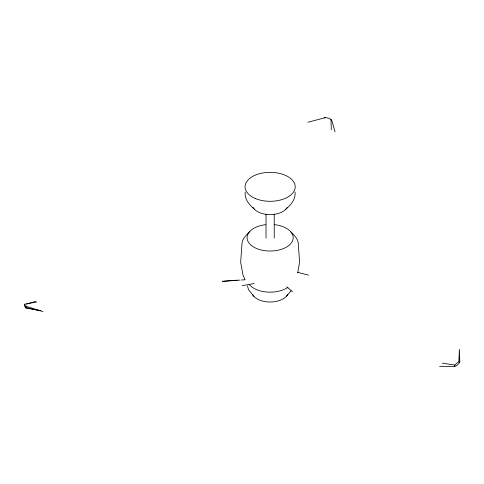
<?xml version="1.0" encoding="UTF-8"?>
<svg xmlns="http://www.w3.org/2000/svg" width="484" height="484" viewBox="0 0 484 484"><rect width="100%" height="100%" fill="white"/><g stroke="black" fill="none" stroke-linecap="round" stroke-linejoin="round"><path stroke-width="0.73" d="M454.349 366.442L454.996 365.087L456.86 363.175L458.85 361.832L459.389 349.357L459.8 361.838L459.153 363.194L457.295 365.099L455.305 366.449L439.563 366.315M295.089 192.081C295.754 199.305 291.047 204.774 285.941 209.136M297.745 272.619L299.584 262.122L298.307 243.996C298.332 238.648 293.673 235.067 290.461 231.449M36.748 301.962L24.436 304.261L24.551 306.039L25.961 308.054L40.541 310.643M25.961 308.054L25.846 306.275L24.436 304.261M291.029 290.83L286.316 296.402M249.798 231.449C246.58 235.067 241.921 238.648 241.952 243.996L240.669 262.122L242.938 274.827L244.886 279.316M26.366 304.103L35.743 301.369M324.389 117.908L325.69 117.552L328.406 118.169L330.953 119.397L331.83 120.516L335.073 131.938M307.993 122.234L325.69 117.552M242.188 285.693L254.064 283.545M237.063 280.175L222.392 281.349L239.985 280.097M241.462 280.006L245.158 279.782M458.85 361.832L459.8 361.838M442.309 363.157L454.996 365.087M26.196 307.582L43.003 311.49L25.846 306.275M297.448 272.292L308.604 275.154M286.8 286.855L292.511 291.761M254.312 209.136C249.206 204.774 244.499 199.305 245.164 192.081M253.937 296.402L248.473 289.62L247.499 285.826M330.953 119.397L331.328 129.785M274.228 214.073L274.228 238.098M266.031 214.073L266.031 238.098M287.696 294.484A18.356 10.6 0 0 1 270.126 302.004A18.356 10.6 0 0 1 252.557 294.484M274.628 224.667A23.057 13.31 0 0 1 289.299 245.116A23.057 13.31 0 0 1 250.96 245.116A23.057 13.31 0 0 1 265.631 224.667M287.95 287.302A23.057 13.31 0 0 1 249.127 284.35M287.284 207.261A17.932 10.352 0 0 1 270.126 214.612A17.932 10.352 0 0 1 252.969 207.261M255.516 198.597A25.083 14.484 0 0 0 295.089 188.252A25.083 14.484 0 0 0 259.775 173.641A25.083 14.484 0 0 0 255.516 198.597"/></g></svg>
